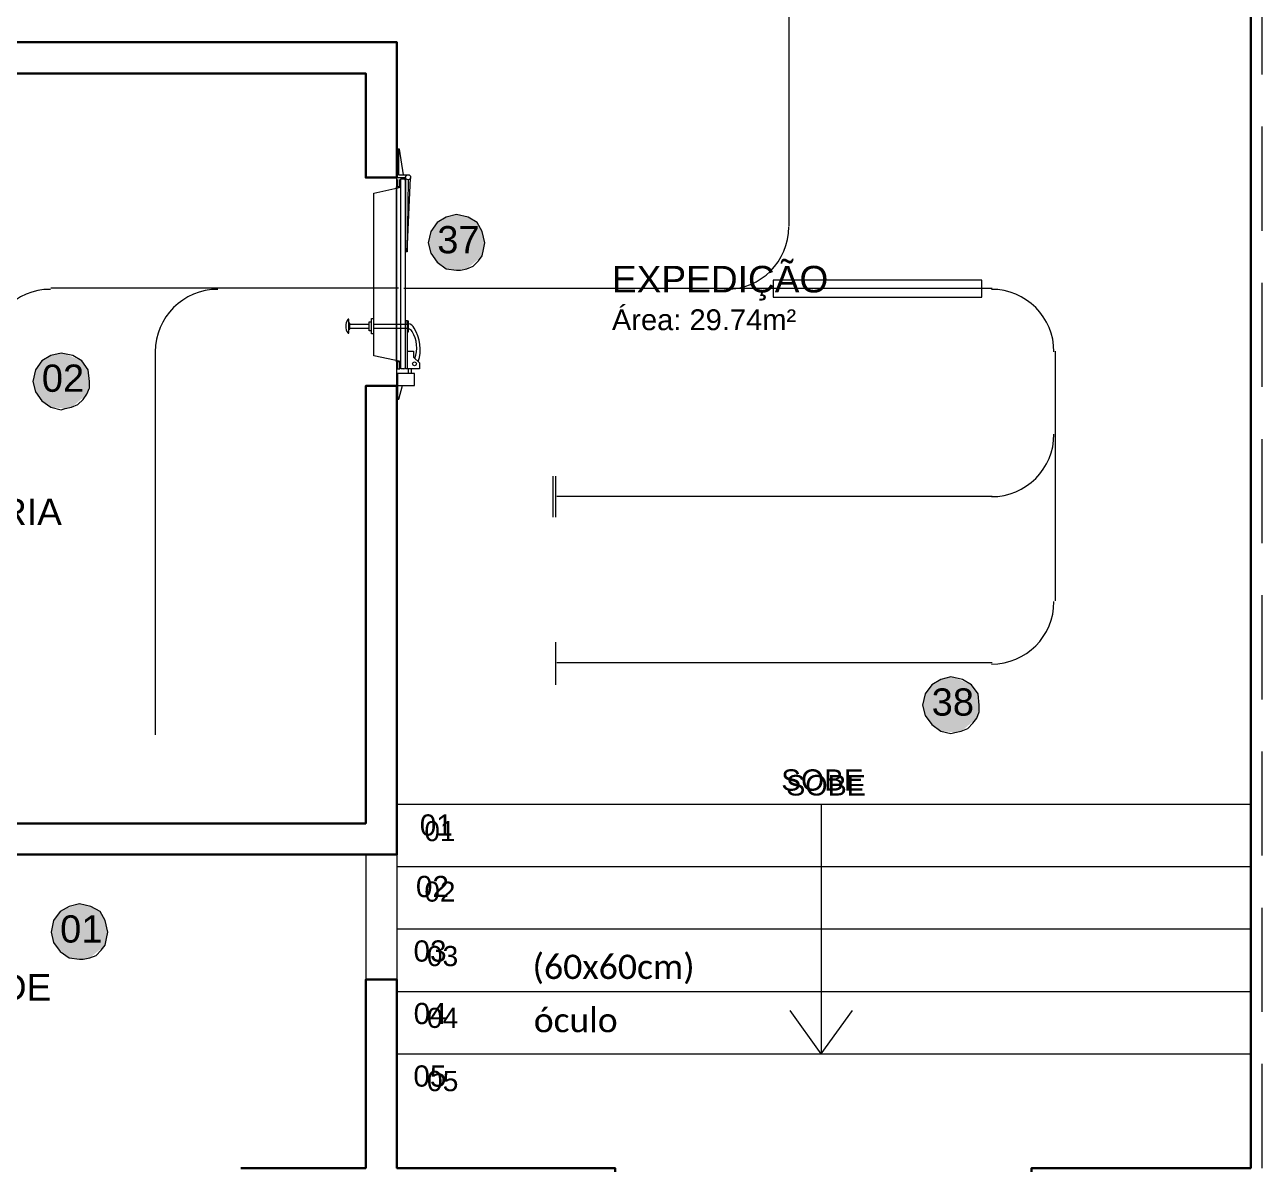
# Model space of a CAD drawing. Header units: metres. Extents: x 147 to 427, y -16 to 162.
# Drawn here: x 347.07 to 353.01, y 99.34 to 104.81 of the extents above; entities that cross this region are included whole.
import ezdxf

# ---------------------------------------------------------------- set-up
doc = ezdxf.new("R2010")
doc.units = ezdxf.units.M
doc.linetypes.add('IMPORT-Dashed _3_', pattern=[0.75, 0.5, -0.25])
doc.layers.add('1053_ARQ_BASE_MATADOURO_dwg', color=7, linetype='Continuous', lineweight=5, true_color=0x767676)
for name, color, linetype, lineweight in [('A-ESQ-PORTAS', 7, 'Continuous', 20), ('A-PAREDE', 7, 'Continuous', 30), ('A-PISO', 7, 'Continuous', 5), ('A-TEXTO1', 7, 'Continuous', 5), ('A-VISTA03', 7, 'Continuous', 9), ('A_PROJEÇÃO', 7, 'IMPORT-Dashed _3_', 5), ('PDF_EQUIPAMENTOS', 7, 'Continuous', 5), ('PDF_Text', 7, 'Continuous', 5)]:
    doc.layers.add(name, color=color, linetype=linetype, lineweight=lineweight)
doc.styles.add('Arial_1', font='arial.ttf', dxfattribs={"height": 0.1308})
doc.styles.add('Arial_17', font='arial.ttf', dxfattribs={"height": 0.09606})
doc.styles.add('Arial_18', font='arial.ttf', dxfattribs={"height": 0.096604})
doc.styles.add('Arial_19', font='arial.ttf', dxfattribs={"height": 0.097148})
doc.styles.add('Arial_2', font='arial.ttf', dxfattribs={"height": 0.1275})
doc.styles.add('Arial_20', font='arial.ttf', dxfattribs={"height": 0.098556})
doc.styles.add('Arial_3', font='arial.ttf', dxfattribs={"height": 0.1})
doc.styles.add('Arial_9', font='arial.ttf', dxfattribs={"height": 0.102})
doc.styles.add('Calibri_1', font='calibri.ttf', dxfattribs={"height": 0.115655})
doc.styles.add('Calibri_2', font='calibri.ttf', dxfattribs={"height": 0.11646})

# ---------------------------------------------------------------- blocks, each defined once
blk = doc.blocks.new('1053_ARQ_BASE_MATADOURO_dwg_porta frigorífica-4039617-TÉRREO 1_20 - Dependente 1')
at = {"layer": 'A-ESQ-PORTAS', "color": 253, "true_color": 0xaaaaaa}
for p, q in [((-0.2148, 0.0958), (-0.2148, 0.0192)), ((-0.1995, 0.0958), (-0.1995, 0.0192)), ((-0.2148, 0), (-0.2148, -0.1344)), ((-0.1995, 0), (-0.1995, -0.1344)), ((-0.4991, -0.0966), (-0.3962, -0.0966)), ((-0.3962, -0.0924), (0.3872, -0.0924)), ((-0.35, -0.09), (0.35, -0.09)), ((-0.3962, -0.138), (-0.3776, -0.138)), ((-0.3717, -0.126), (0.3765, -0.126)), ((-0.3962, -0.15), (-0.3776, -0.15))]:
    blk.add_line(p, q, dxfattribs=at)
at = {"layer": 'A-ESQ-PORTAS', "color": 253, "true_color": 0xaaaaaa, "flags": 128}
for points in [[(-0.2351, 0.1018), (-0.2351, 0.1006), (-0.1794, 0.1006), (-0.1794, 0.1019)], [(-0.2192, 0.1006), (-0.2192, 0.0958), (-0.1952, 0.0958), (-0.1952, 0.1006)], [(-0.3488, -0.108), (-0.3256, 0), (0.3256, 0), (0.349, -0.108)], [(-0.2378, 0), (-0.2378, 0.0096), (-0.1766, 0.0096), (-0.1766, 0)], [(-0.2252, 0.0096), (-0.2252, 0.0192), (-0.1892, 0.0192), (-0.1892, 0.0096)], [(-0.4442, -0.0966), (-0.4442, -0.1621), (-0.3962, -0.1621), (-0.3962, -0.09), (-0.4991, -0.09), (-0.4991, -0.0996), (-0.4442, -0.114)], [(0.3793, -0.094), (0.3516, -0.094), (0.3516, -0.1036), (0.3793, -0.1036)], [(0.3984, -0.1183), (0.5009, -0.102), (0.5009, -0.0924), (0.3872, -0.0924), (0.3872, -0.1268)], [(0.5009, -0.0984), (0.3984, -0.0984), (0.3984, -0.1387)], [(-0.3777, -0.12), (-0.3777, -0.108), (0.3825, -0.108), (0.3825, -0.12)], [(-0.3776, -0.1344), (-0.1856, -0.1344), (-0.1856, -0.126), (-0.1995, -0.126)], [(-0.3073, -0.1344), (-0.3073, -0.1584), (-0.3313, -0.1584), (-0.3536, -0.1824), (-0.3776, -0.1824), (-0.3776, -0.126), (-0.2148, -0.126)], [(-0.2294, -0.1344), (-0.2294, -0.138), (-0.1874, -0.138), (-0.1874, -0.1344)], [(0.0905, -0.1334), (0.0905, -0.1275), (0.3854, -0.1275)], [(0.3787, -0.137), (0.0905, -0.1334), (0.3869, -0.1467)]]:
    blk.add_lwpolyline(points, dxfattribs=at)
blk.add_lwpolyline([(-0.35, -0.1036), (-0.35, -0.094), (-0.3777, -0.094), (-0.3777, -0.1036)], close=True, dxfattribs=at)
at = {"layer": 'A-ESQ-PORTAS', "color": 253, "true_color": 0xaaaaaa}
for centre, radius in [((0.3886, -0.1369), 0.00995), ((-0.3576, -0.1624), 0.00759)]:
    blk.add_circle(centre, radius, dxfattribs=at)
for centre, radius, start, end in [((-0.2327, 0.1018), 0.0024, 126.7666, 180), ((-0.2072, 0.0676), 0.045, 53.492, 126.7666), ((-0.1818, 0.1019), 0.0024, 0, 53.492), ((-0.3717, -0.12), 0.006, 180, 270), ((-0.2372, -0.1348), 0.0203, 294.8844, 349.3502), ((-0.2271, -0.1342), 0.0299, 294.8844, 352.7905), ((0.3765, -0.12), 0.006, 270, 0), ((-0.2988, -0.0269), 0.1587, 251.5563, 302.0816), ((-0.2935, -0.0484), 0.1232, 249.6092, 301.735)]:
    blk.add_arc(centre, radius, start, end, dxfattribs=at)
blk = doc.blocks.new('1053_ARQ_BASE_MATADOURO_dwg_arq geral tgov-4039641-TÉRREO 1_20 - Dependente 1')
at = {"layer": 'A-PAREDE', "color": 253, "true_color": 0xaaaaaa, "flags": 128}
for points in [[(49.5046, 25.0382), (50.1046, 25.0382), (50.1046, 23.0382), (50.2546, 23.0382), (50.2546, 25.0382), (54.3546, 25.0382), (54.3546, 16.1332), (53.3021, 16.1332), (53.3021, 15.9832), (54.3546, 15.9832)], [(45.2046, 21.5382), (45.2046, 21.3882), (45.2046, 21.5382), (50.2546, 21.5382), (50.2546, 20.8882), (50.1046, 20.8882), (50.1046, 21.3882), (47.3046, 21.3882), (47.3046, 17.7882)], [(47.3046, 17.7882), (50.1046, 17.7882), (50.1046, 19.8882), (50.2546, 19.8882), (50.2546, 17.6382), (47.3046, 17.6382)], [(49.5046, 15.9832), (51.3021, 15.9832), (51.3021, 16.1332), (50.2546, 16.1332), (50.2546, 17.0382), (50.1046, 17.0382), (50.1046, 16.1332), (49.5046, 16.1332)]]:
    blk.add_lwpolyline(points, dxfattribs=at)
at = {"layer": 'A-PISO', "color": 253, "true_color": 0xaaaaaa}
for p, q in [((50.2546, 17.8811), (54.3546, 17.8811)), ((50.2546, 17.5811), (54.3546, 17.5811)), ((50.2546, 17.2811), (54.3546, 17.2811)), ((50.2546, 16.9811), (54.3546, 16.9811)), ((50.2546, 16.6811), (54.3546, 16.6811))]:
    blk.add_line(p, q, dxfattribs=at)
at = {"layer": 'A-TEXTO1', "color": 253, "true_color": 0xaaaaaa}
blk.add_line((52.2921, 16.6812), (52.4423, 16.8892), dxfattribs=at)
at = {"layer": 'A-TEXTO1', "color": 253, "true_color": 0xaaaaaa, "flags": 128}
blk.add_lwpolyline([(52.2921, 17.8812), (52.2921, 16.6812), (52.142, 16.8892)], dxfattribs=at)
at = {"layer": 'A-VISTA03', "color": 253, "true_color": 0xaaaaaa}
for p, q in [((50.1046, 17.6382), (50.1046, 17.0382)), ((50.2546, 17.6382), (50.2546, 17.0382))]:
    blk.add_line(p, q, dxfattribs=at)
at = {"layer": 'A_PROJEÇÃO', "color": 253, "true_color": 0xaaaaaa, "flags": 128}
blk.add_lwpolyline([(54.4096, 16.1332), (54.4096, 21.3082), (54.4096, 25.0382)], dxfattribs=at)
at = {"xscale": 1.2, "yscale": 1.2, "zscale": 1.2, "rotation": 89.99999999999962}
blk.add_blockref('1053_ARQ_BASE_MATADOURO_dwg_porta frigorífica-4039617-TÉRREO 1_20 - Dependente 1', (50.1437, 20.4236), dxfattribs=at)
at = {"layer": 'A-TEXTO1', "attachment_point": 1, "line_spacing_factor": 0.941778}
for s, insert, char_height, width, style in [('EXPEDIÇÃO', (51.2867, 20.4645), 0.1275, 1.240949, 'Arial_2'), ('Área: 29.74m²', (51.2867, 20.2559), 0.1, 1.057761, 'Arial_3'), ('CÂMARA FRIA', (47.4288, 19.3476), 0.1275, 1.451676, 'Arial_2'), ('SOBE', (52.0999, 18.0474), 0.102, 0.473278, 'Arial_9'), ('01', (50.3643, 17.8312), 0.102, 0.189811, 'Arial_9'), ('02', (50.3457, 17.5361), 0.102, 0.189811, 'Arial_9'), ('03', (50.3343, 17.2264), 0.102, 0.189811, 'Arial_9'), ('CÂMARA DE', (47.5363, 17.065), 0.1275, 1.262802, 'Arial_2'), ('04', (50.3347, 16.9263), 0.102, 0.189811, 'Arial_9'), ('05', (50.3335, 16.6263), 0.102, 0.189811, 'Arial_9')]:
    blk.add_mtext(s, dxfattribs=dict(at, insert=insert, char_height=char_height, width=width, style=style))
blk = doc.blocks.new('1053_ARQ_BASE_MATADOURO_dwg_ARQ GALPAO TGOV-4039645-TÉRREO 1_20 - Dependente 1')
at = {"layer": 'PDF_Text', "true_color": 0xe2e2e2}
h = blk.add_hatch(color=254, dxfattribs=at)
h.paths.add_polyline_path([(10.8687, 8.3693), (10.9058, 8.3796), (10.9738, 8.4373), (10.9861, 8.4991), (10.9799, 8.5548), (10.949, 8.5981), (10.8687, 8.631), (10.8501, 8.6352), (10.8007, 8.6228), (10.7574, 8.5981), (10.7265, 8.5548), (10.7141, 8.4991), (10.7265, 8.4497), (10.7574, 8.4064), (10.8007, 8.3755)])
h.paths.add_polyline_path([(-8.3586, 10.5022), (-8.3277, 10.5084), (-8.2535, 10.5702), (-8.2411, 10.6321), (-8.2473, 10.6877), (-8.2782, 10.7248), (-8.3215, 10.7557), (-8.3772, 10.7681), (-8.4266, 10.7557), (-8.4699, 10.7248), (-8.5008, 10.6877), (-8.5132, 10.6321), (-8.5008, 10.5826), (-8.4699, 10.5393), (-8.4266, 10.5084)])
h.paths.add_polyline_path([(8.4761, 10.5888), (8.5255, 10.595), (8.5997, 10.6568), (8.6121, 10.7186), (8.5997, 10.7743), (8.575, 10.8175), (8.5317, 10.8423), (8.4761, 10.8546), (8.4266, 10.8423), (8.3833, 10.8175), (8.3524, 10.7743), (8.3401, 10.7186), (8.3524, 10.6692), (8.3833, 10.6259), (8.4266, 10.595)])
h.paths.add_polyline_path([(0.4328, 11.7944), (0.5131, 11.8191), (0.5379, 11.8488), (0.5688, 11.9242), (0.5379, 12.0123), (0.5317, 12.0231), (0.4884, 12.0478), (0.4328, 12.0602), (0.3771, 12.0478), (0.34, 12.0231), (0.3091, 11.9798), (0.2968, 11.9242), (0.3091, 11.8747), (0.34, 11.8315), (0.3771, 11.8005)])
h.paths.add_polyline_path([(-9.9149, 11.9242), (-9.824, 11.9613), (-9.7851, 12.0231), (-9.7851, 12.0818), (-9.7975, 12.1205), (-9.816, 12.1529), (-9.8593, 12.1777), (-9.9149, 12.19), (-9.9644, 12.1777), (-10.0077, 12.1529), (-10.0386, 12.1097), (-10.051, 12.054), (-10.0298, 11.9922), (-10.0077, 11.9613), (-9.9644, 11.9304)])
h.paths.add_polyline_path([(-6.6584, 12.0417), (-6.5781, 12.0664), (-6.5348, 12.1158), (-6.5224, 12.1777), (-6.5286, 12.2271), (-6.5595, 12.2704), (-6.6028, 12.3013), (-6.6584, 12.3137), (-6.7079, 12.3013), (-6.7512, 12.2704), (-6.7821, 12.2271), (-6.7945, 12.1777), (-6.7821, 12.122), (-6.7295, 12.0664), (-6.7079, 12.054)])
h.paths.add_polyline_path([(1.1437, 12.1035), (1.2241, 12.1282), (1.2674, 12.1715), (1.2798, 12.2395), (1.2736, 12.289), (1.2427, 12.3322), (1.1994, 12.3631), (1.1437, 12.3755), (1.0943, 12.3631), (1.051, 12.3322), (1.0201, 12.289), (1.0077, 12.2395), (1.0201, 12.1839), (1.0726, 12.1282), (1.0943, 12.1158)])
h.paths.add_polyline_path([(-2.5982, 12.2704), (-2.5611, 12.2807), (-2.4931, 12.3384), (-2.4807, 12.4002), (-2.4869, 12.4559), (-2.5178, 12.4992), (-2.5982, 12.5321), (-2.6167, 12.5363), (-2.6662, 12.5239), (-2.7095, 12.4992), (-2.7404, 12.4559), (-2.7527, 12.4002), (-2.7404, 12.3508), (-2.7095, 12.3075), (-2.6662, 12.2766)])
h.paths.add_polyline_path([(-4.7975, 12.3508), (-4.7604, 12.3611), (-4.6924, 12.4188), (-4.6801, 12.4806), (-4.6863, 12.5363), (-4.7172, 12.5795), (-4.7975, 12.6125), (-4.8161, 12.6166), (-4.8655, 12.6043), (-4.9233, 12.5593), (-4.9397, 12.5363), (-4.9397, 12.4312), (-4.9088, 12.3879), (-4.8655, 12.357)])
h.paths.add_polyline_path([(-5.5703, 12.3631), (-5.5332, 12.3734), (-5.4652, 12.4312), (-5.4529, 12.493), (-5.4591, 12.5486), (-5.49, 12.5919), (-5.5703, 12.6249), (-5.5889, 12.629), (-5.6383, 12.6166), (-5.6816, 12.5919), (-5.7125, 12.5486), (-5.7125, 12.4435), (-5.6816, 12.4002), (-5.6383, 12.3693)])
h.paths.add_polyline_path([(1.7373, 12.3755), (1.7743, 12.3858), (1.8424, 12.4435), (1.8547, 12.5053), (1.8485, 12.561), (1.8176, 12.6043), (1.7373, 12.6372), (1.7187, 12.6414), (1.6692, 12.629), (1.626, 12.6043), (1.5951, 12.561), (1.5951, 12.4559), (1.626, 12.4126), (1.6692, 12.3817)])
h.paths.add_polyline_path([(6.6584, 12.6228), (6.7388, 12.6475), (6.7821, 12.697), (6.7883, 12.7835), (6.7821, 12.8083), (6.7574, 12.8516), (6.7141, 12.8825), (6.6584, 12.8948), (6.609, 12.8825), (6.5657, 12.8516), (6.5348, 12.8083), (6.5224, 12.7588), (6.5348, 12.7032), (6.5873, 12.6475), (6.609, 12.6352)])
h.paths.add_polyline_path([(8.2473, 12.6537), (8.3462, 12.697), (8.3833, 12.7835), (8.371, 12.8392), (8.3401, 12.8825), (8.2968, 12.9134), (8.2473, 12.9196), (8.1917, 12.9134), (8.1484, 12.8825), (8.1175, 12.8392), (8.1175, 12.7341), (8.1484, 12.6908), (8.1917, 12.6599)])
h.paths.add_polyline_path([(-6.3617, 12.8268), (-6.2566, 12.8701), (-6.238, 12.8948), (-6.2257, 12.9567), (-6.238, 13.0123), (-6.2628, 13.0556), (-6.306, 13.0865), (-6.4111, 13.0865), (-6.4544, 13.0556), (-6.4853, 13.0123), (-6.4957, 12.9485), (-6.4853, 12.9072), (-6.4328, 12.8516), (-6.4111, 12.8392)])
h.paths.add_polyline_path([(9.5642, 12.8454), (9.6013, 12.8557), (9.6693, 12.9134), (9.6816, 12.9752), (9.6755, 13.0308), (9.6445, 13.0741), (9.5642, 13.1071), (9.5456, 13.1112), (9.4962, 13.0989), (9.4529, 13.0741), (9.422, 13.0308), (9.4096, 12.9752), (9.422, 12.9257), (9.4529, 12.8825), (9.4962, 12.8516)])
h.paths.add_polyline_path([(-1.9042, 12.8639), (-1.8238, 12.8886), (-1.7743, 12.9628), (-1.7743, 13.0247), (-1.7805, 13.0494), (-1.8053, 13.0927), (-1.8547, 13.125), (-1.9042, 13.1359), (-1.9536, 13.1236), (-1.9969, 13.0927), (-2.0278, 13.0494), (-2.0402, 12.9999), (-2.0278, 12.9443), (-1.9969, 12.901), (-1.9536, 12.8763)])
h.paths.add_polyline_path([(2.7326, 12.9134), (2.7697, 12.9196), (2.7697, 12.9319)])
h.paths.add_polyline_path([(2.7203, 12.9134), (2.8192, 12.9567), (2.8563, 13.0432), (2.8439, 13.0989), (2.813, 13.1421), (2.7403, 13.1742), (2.7203, 13.1792), (2.6646, 13.1669), (2.6213, 13.1421), (2.5904, 13.0989), (2.5904, 12.9938), (2.6242, 12.9485), (2.6646, 12.9196)])
h.paths.add_polyline_path([(-0.0185, 12.9752), (0.0556, 12.9999), (0.1051, 13.0587), (0.1175, 13.1112), (0.1051, 13.1607), (0.0556, 13.2172), (0.0309, 13.2349), (-0.0185, 13.241), (-0.0742, 13.2349), (-0.1175, 13.204), (-0.1422, 13.1607), (-0.1546, 13.1112), (-0.1422, 13.0556), (-0.1175, 13.0123), (-0.0742, 12.9876)])
h.paths.add_polyline_path([(-4.3277, 13.0679), (-4.2349, 13.105), (-4.2226, 13.1223), (-4.1917, 13.1978), (-4.2226, 13.2859), (-4.2288, 13.2967), (-4.272, 13.3276), (-4.371, 13.329), (-4.3833, 13.3276), (-4.4204, 13.2967), (-4.4513, 13.2534), (-4.4637, 13.1978), (-4.4513, 13.1483), (-4.4204, 13.105), (-4.371, 13.0727)])
h.paths.add_polyline_path([(7.6044, 13.0803), (7.6538, 13.0927), (7.7033, 13.1298), (7.7404, 13.2163), (7.728, 13.2658), (7.6971, 13.3091), (7.6538, 13.34), (7.6044, 13.3523), (7.5487, 13.34), (7.5054, 13.3091), (7.4807, 13.2658), (7.4683, 13.2163), (7.4807, 13.1607), (7.5054, 13.1236), (7.5487, 13.0927)])
h.paths.add_polyline_path([(-10.7883, 13.1823), (-10.7512, 13.1885), (-10.7017, 13.2256), (-10.6646, 13.3121), (-10.677, 13.3678), (-10.7079, 13.4111), (-10.7883, 13.4451), (-10.8007, 13.4482), (-10.8563, 13.4358), (-10.8996, 13.4111), (-10.9305, 13.3678), (-10.9305, 13.2627), (-10.8996, 13.2194), (-10.8563, 13.1885)])
h.paths.add_polyline_path([(4.0989, 13.2101), (4.1298, 13.2163), (4.204, 13.2781), (4.2164, 13.34), (4.204, 13.3956), (4.1793, 13.4389), (4.136, 13.4636), (4.0804, 13.476), (4.0176, 13.456), (3.9876, 13.4389), (3.9567, 13.3956), (3.9444, 13.34), (3.9567, 13.2905), (3.9876, 13.2472), (4.0309, 13.2163), (4.0804, 13.2101)])
h.paths.add_polyline_path([(-7.2087, 13.241), (-7.1283, 13.2658), (-7.0788, 13.3461), (-7.0788, 13.4018), (-7.0912, 13.4373), (-7.1098, 13.4698), (-7.153, 13.5007), (-7.2087, 13.5131), (-7.2643, 13.5007), (-7.3014, 13.4698), (-7.3323, 13.4265), (-7.3447, 13.3771), (-7.3235, 13.3152), (-7.3014, 13.2843), (-7.2643, 13.2534)])
h.paths.add_polyline_path([(-9.8177, 13.2874), (-9.7682, 13.2998), (-9.7187, 13.3307), (-9.6878, 13.3863), (-9.6878, 13.4482), (-9.7002, 13.4837), (-9.7187, 13.5162), (-9.7682, 13.5484), (-9.8177, 13.5594), (-9.8733, 13.5471), (-9.9166, 13.5162), (-9.9413, 13.4729), (-9.9537, 13.4234), (-9.9378, 13.3616), (-9.9166, 13.3245), (-9.8733, 13.2998)])
h.paths.add_polyline_path([(5.4034, 13.5502), (5.4944, 13.5873), (5.5332, 13.6491), (5.5332, 13.7078), (5.5085, 13.7681), (5.5023, 13.7789), (5.4591, 13.8098), (5.354, 13.8098), (5.2948, 13.7567), (5.2798, 13.7356), (5.2674, 13.68), (5.2948, 13.6094), (5.323, 13.5784), (5.354, 13.5563)])
h.paths.add_polyline_path([(-0.6553, 13.6182), (-0.575, 13.6429), (-0.5564, 13.6614), (-0.5193, 13.748), (-0.5317, 13.8036), (-0.5564, 13.8469), (-0.5997, 13.8778), (-0.6553, 13.884), (-0.711, 13.8778), (-0.7543, 13.8469), (-0.779, 13.8036), (-0.7913, 13.748), (-0.779, 13.6985), (-0.7543, 13.6553), (-0.711, 13.6305)])
h.paths.add_polyline_path([(-0.0185, 13.6491), (0.0309, 13.6553), (0.0804, 13.6924), (0.1175, 13.7789), (0.1051, 13.8346), (0.0556, 13.8884), (0.0154, 13.9064), (-0.0185, 13.9149), (-0.0742, 13.9026), (-0.1175, 13.8778), (-0.1422, 13.8346), (-0.1546, 13.7789), (-0.121, 13.6924), (-0.1175, 13.6862), (-0.0742, 13.6553)])
h.paths.add_polyline_path([(-3.085, 13.6553), (-2.9799, 13.6985), (-2.9614, 13.7233), (-2.949, 13.7851), (-2.9552, 13.8407), (-2.9861, 13.884), (-3.0294, 13.9149), (-3.1345, 13.9149), (-3.1778, 13.884), (-3.2087, 13.8407), (-3.221, 13.7851), (-3.2087, 13.7356), (-3.1778, 13.6924), (-3.1345, 13.6676)])
h.paths.add_polyline_path([(-11.8022, 13.7449), (-11.728, 13.7696), (-11.6724, 13.85), (-11.6724, 13.9057), (-11.6847, 13.939), (-11.7095, 13.9737), (-11.7527, 14.0046), (-11.8022, 14.0169), (-11.8578, 14.0046), (-11.9011, 13.9737), (-11.9258, 13.9304), (-11.9382, 13.8809), (-11.9258, 13.8253), (-11.9011, 13.7882), (-11.8578, 13.7573)])
h.paths.add_polyline_path([(-7.8702, 13.748), (-7.796, 13.7727), (-7.7404, 13.8531), (-7.7404, 13.9087), (-7.7527, 13.9421), (-7.7775, 13.9768), (-7.8207, 14.0077), (-7.8702, 14.02), (-7.9258, 14.0077), (-7.9691, 13.9768), (-7.9938, 13.9335), (-8.0062, 13.884), (-7.9938, 13.8284), (-7.9691, 13.7913), (-7.9258, 13.7604)])
h.paths.add_polyline_path([(1.7682, 13.8964), (1.8238, 13.9067), (1.8918, 13.9644), (1.9042, 14.0262), (1.898, 14.0819), (1.8671, 14.1251), (1.8238, 14.1499), (1.7682, 14.1622), (1.7187, 14.1499), (1.6754, 14.1251), (1.6445, 14.0819), (1.6322, 14.0262), (1.6445, 13.9768), (1.6754, 13.9335), (1.7187, 13.9026)])
h.paths.add_polyline_path([(2.813, 13.9087), (2.8501, 13.9149), (2.8934, 13.9489)])
h.paths.add_polyline_path([(2.8006, 13.9087), (2.8995, 13.952), (2.9305, 14.0077), (2.9305, 14.0695), (2.9243, 14.0942), (2.8934, 14.1375), (2.8501, 14.1684), (2.8006, 14.1746), (2.7403, 14.1651), (2.7017, 14.1375), (2.6708, 14.0942), (2.6646, 14.0448), (2.6708, 13.9891), (2.7017, 13.9458), (2.745, 13.9211)])
h.paths.add_polyline_path([(4, 14.0077), (4.0557, 14.018), (4.1237, 14.0757), (4.136, 14.1375), (4.1298, 14.1931), (4.0989, 14.2364), (4.0176, 14.2696), (4, 14.2735), (3.9258, 14.247), (3.9073, 14.2364), (3.8764, 14.1931), (3.864, 14.1375), (3.8764, 14.088), (3.9258, 14.0315), (3.9506, 14.0138)])
h.paths.add_polyline_path([(3.3694, 14.1313), (3.4436, 14.156), (3.4931, 14.2148), (3.5054, 14.2673), (3.4931, 14.3168), (3.4436, 14.3733), (3.4189, 14.391), (3.3694, 14.3972), (3.3138, 14.391), (3.2705, 14.3601), (3.2458, 14.3168), (3.2334, 14.2673), (3.2458, 14.2117), (3.2705, 14.1684), (3.3138, 14.1437)])
h.paths.add_polyline_path([(4.5812, 14.2055), (4.6801, 14.2488), (4.7172, 14.3353), (4.7048, 14.391), (4.6739, 14.4342), (4.6306, 14.4652), (4.5812, 14.4713), (4.5255, 14.4652), (4.4822, 14.4342), (4.4513, 14.391), (4.4513, 14.2859), (4.4822, 14.2426), (4.5255, 14.2179)])
h.paths.add_polyline_path([(6.8996, 14.391), (6.949, 14.4013), (7.017, 14.459), (7.0294, 14.5208), (7.0232, 14.5764), (6.9923, 14.6197), (6.949, 14.6445), (6.8996, 14.6568), (6.8439, 14.6445), (6.8006, 14.6197), (6.7697, 14.5764), (6.7697, 14.4713), (6.8006, 14.4281), (6.8439, 14.3972)])
h.paths.add_polyline_path([(-4.2226, 14.4219), (-4.1855, 14.4281), (-4.136, 14.4652), (-4.0989, 14.5517), (-4.1113, 14.6074), (-4.1422, 14.6506), (-4.2226, 14.6846), (-4.2349, 14.6877), (-4.2906, 14.6754), (-4.3339, 14.6506), (-4.3648, 14.6074), (-4.3648, 14.5023), (-4.3339, 14.459), (-4.2906, 14.4281)])
h.paths.add_polyline_path([(-3.2396, 14.6135), (-3.2087, 14.6197), (-3.153, 14.6568), (-3.1221, 14.7434), (-3.1407, 14.8098), (-3.1592, 14.8423), (-3.2025, 14.867), (-3.2581, 14.8794), (-3.3121, 14.8644), (-3.3509, 14.8423), (-3.3818, 14.799), (-3.3941, 14.7434), (-3.3729, 14.6815), (-3.3509, 14.6506), (-3.3076, 14.6197), (-3.2581, 14.6135)])
h.paths.add_polyline_path([(-8.983, 14.6506), (-8.9027, 14.6754), (-8.8594, 14.7248), (-8.847, 14.7866), (-8.8756, 14.8644), (-8.8841, 14.8794), (-8.9274, 14.9103), (-8.983, 14.9227), (-9.0325, 14.9103), (-9.0864, 14.8644), (-9.1067, 14.8361), (-9.119, 14.7866), (-9.1067, 14.731), (-9.0498, 14.6754), (-9.0325, 14.663)])
h.paths.add_polyline_path([(5.3725, 14.6754), (5.4776, 14.7186), (5.4962, 14.7434), (5.5085, 14.8114), (5.4998, 14.8644), (5.4714, 14.9041), (5.4281, 14.935), (5.323, 14.935), (5.2798, 14.9041), (5.2489, 14.8608), (5.2365, 14.8114), (5.2489, 14.7557), (5.2948, 14.7038), (5.323, 14.6877)])
h.paths.add_polyline_path([(3.9258, 14.7063), (4.0247, 14.7496), (4.0433, 14.7743), (4.0525, 14.8644), (4.0495, 14.8917), (4, 14.9483), (3.9753, 14.9659), (3.9258, 14.9721), (3.8702, 14.9659), (3.8269, 14.935), (3.796, 14.8917), (3.796, 14.7866), (3.8442, 14.731), (3.8702, 14.7125)])
h.paths.add_polyline_path([(-0.8964, 14.7496), (-0.8161, 14.7743), (-0.7975, 14.7928), (-0.764, 14.8644), (-0.7666, 14.9103), (-0.7728, 14.935), (-0.7975, 14.9783), (-0.8408, 15.0092), (-0.8964, 15.0154), (-0.9521, 15.0092), (-0.9954, 14.9783), (-1.0201, 14.935), (-1.0278, 14.8644), (-1.0201, 14.8299), (-0.9954, 14.7866), (-0.9521, 14.7619)])
h.paths.add_polyline_path([(0.7357, 14.799), (0.8346, 14.8423), (0.8532, 14.867), (0.8655, 14.9288), (0.8594, 14.9845), (0.8099, 15.041), (0.7852, 15.0587), (0.7357, 15.0649), (0.6801, 15.0587), (0.6368, 15.0278), (0.6059, 14.9845), (0.6059, 14.8794), (0.6541, 14.8237), (0.6801, 14.8052)])
h.paths.add_polyline_path([(-6.2628, 14.8361), (-6.1894, 14.8644), (-6.1391, 14.9103), (-6.1268, 14.9721), (-6.1329, 15.0216), (-6.1639, 15.0649), (-6.2133, 15.0971), (-6.2628, 15.1081), (-6.3122, 15.0958), (-6.3555, 15.0649), (-6.3864, 15.0216), (-6.3988, 14.9721), (-6.3864, 14.9227), (-6.3346, 14.8644), (-6.3122, 14.8485)])
h.paths.add_polyline_path([(-11.8949, 15.0772), (-11.796, 15.1205), (-11.7775, 15.1452), (-11.7651, 15.207), (-11.7713, 15.2627), (-11.8022, 15.306), (-11.8455, 15.3369), (-11.8949, 15.3431), (-11.9506, 15.3369), (-11.9939, 15.306), (-12.0248, 15.2627), (-12.0248, 15.1576), (-11.9722, 15.1019), (-11.9506, 15.0896)])
h = blk.add_hatch(color=254, dxfattribs=at)
h.paths.add_polyline_path([(6.6836, 7.2798), (6.7146, 7.286), (6.7887, 7.3478), (6.8011, 7.4097), (6.7887, 7.4653), (6.764, 7.5086), (6.7133, 7.535), (6.6651, 7.5457), (6.5959, 7.522), (6.5721, 7.5082), (6.5414, 7.4653), (6.5291, 7.4097), (6.5414, 7.3602), (6.5959, 7.3001), (6.6156, 7.286), (6.6651, 7.2798)])
h.paths.add_polyline_path([(6.5959, 9.9241), (6.633, 9.9344), (6.701, 9.9921), (6.7133, 10.0539), (6.7071, 10.1096), (6.6762, 10.1528), (6.5959, 10.1858), (6.5721, 10.1886), (6.5279, 10.1776), (6.4846, 10.1528), (6.4537, 10.1096), (6.4413, 10.0539), (6.4537, 10.0045), (6.4846, 9.9612), (6.5279, 9.9303), (6.5721, 9.9262)])
at = {"layer": 'PDF_EQUIPAMENTOS', "color": 253, "true_color": 0xaaaaaa}
for p, q in [((10.0711, 11.8809), (10.0711, 10.799)), ((8.1979, 10.5022), (6.5286, 10.5022)), ((7.0294, 10.1993), (7.0294, 8.357)), ((11.3509, 10.1993), (11.3509, 8.9999)), ((8.9398, 9.4018), (8.9398, 9.5996)), ((8.9521, 9.4018), (8.9521, 9.5996)), ((11.0479, 9.5007), (8.9583, 9.5007)), ((8.9521, 8.5981), (8.9521, 8.8021)), ((11.0479, 8.7032), (8.9583, 8.7032))]:
    blk.add_line(p, q, dxfattribs=at)
at = {"layer": 'PDF_EQUIPAMENTOS', "color": 253, "true_color": 0xaaaaaa, "flags": 128}
blk.add_lwpolyline([(9.9969, 10.459), (10.9985, 10.459), (10.9985, 10.5393), (9.9969, 10.5393)], close=True, dxfattribs=at)
blk.add_lwpolyline([(8.2226, 10.5022), (9.7744, 10.5022), (11.0479, 10.5022)], dxfattribs=at)
at = {"layer": 'PDF_EQUIPAMENTOS', "color": 253, "true_color": 0xaaaaaa}
for centre, start, end in [((9.7713, 10.7959), 270, 360), ((6.5255, 10.1962), 90, 180), ((7.3292, 10.1962), 90, 180), ((11.0449, 10.1962), 0, 90), ((11.0449, 9.8005), 270, 360), ((11.0449, 8.9968), 270, 360)]:
    blk.add_arc(centre, 0.2998, start, end, dxfattribs=at)
at = {"layer": 'PDF_Text', "color": 253, "true_color": 0xaaaaaa, "flags": 128}
for points in [[(8.6121, 10.7186), (8.5997, 10.7743), (8.575, 10.8175), (8.5317, 10.8423), (8.4761, 10.8546), (8.4266, 10.8423), (8.3833, 10.8175), (8.3524, 10.7743), (8.3401, 10.7186), (8.3524, 10.6692), (8.3833, 10.6259), (8.4266, 10.595), (8.4761, 10.5888), (8.4946, 10.5888), (8.5255, 10.595), (8.5564, 10.6073), (8.5812, 10.6321), (8.5997, 10.6568), (8.6059, 10.6877)], [(6.7133, 10.0539), (6.7071, 10.1096), (6.6762, 10.1528), (6.633, 10.1776), (6.5773, 10.1899), (6.5279, 10.1776), (6.4846, 10.1528), (6.4537, 10.1096), (6.4413, 10.0539), (6.4537, 10.0045), (6.4846, 9.9612), (6.5279, 9.9303), (6.5773, 9.9179), (6.5959, 9.9241), (6.6268, 9.9303), (6.6577, 9.9426), (6.6824, 9.9674), (6.701, 9.9921), (6.7133, 10.023)], [(10.9861, 8.4991), (10.9799, 8.5548), (10.949, 8.5981), (10.9058, 8.6228), (10.8501, 8.6352), (10.8007, 8.6228), (10.7574, 8.5981), (10.7265, 8.5548), (10.7141, 8.4991), (10.7265, 8.4497), (10.7574, 8.4064), (10.8007, 8.3755), (10.8501, 8.3631), (10.8687, 8.3693), (10.8996, 8.3755), (10.9305, 8.3879), (10.9552, 8.4126), (10.9738, 8.4373), (10.9861, 8.4682)], [(6.8011, 7.4097), (6.7887, 7.4653), (6.764, 7.5086), (6.7207, 7.5333), (6.6651, 7.5457), (6.6156, 7.5333), (6.5724, 7.5086), (6.5414, 7.4653), (6.5291, 7.4097), (6.5414, 7.3602), (6.5724, 7.3169), (6.6156, 7.286), (6.6651, 7.2798), (6.6836, 7.2798), (6.7146, 7.286), (6.7455, 7.2984), (6.7702, 7.3231), (6.7887, 7.3478), (6.7949, 7.3788)]]:
    blk.add_lwpolyline(points, close=True, dxfattribs=at)
at = {"layer": 'PDF_Text', "attachment_point": 1}
for s, insert, char_height, width, line_spacing_factor, style in [('37', (8.3833, 10.7997), 0.1308, 0.243392, 0.941778, 'Arial_1'), ('02', (6.4846, 10.1349), 0.1308, 0.243392, 0.941778, 'Arial_1'), ('38', (10.7574, 8.5802), 0.1308, 0.243392, 0.941778, 'Arial_1'), ('SOBE', (10.0588, 8.1644), 0.09856, 0.45729, 0.941778, 'Arial_20'), ('01', (8.3215, 7.9431), 0.09606, 0.178752, 0.941778, 'Arial_17'), ('02', (8.3215, 7.6526), 0.09606, 0.178752, 0.941778, 'Arial_17'), ('01', (6.5724, 7.4907), 0.1308, 0.243392, 0.941778, 'Arial_1'), ('03', (8.3339, 7.3436), 0.0966, 0.17977, 0.941778, 'Arial_18'), ('(60x60cm)', (8.8408, 7.3017), 0.11646, 0.947718, 1.158048, 'Calibri_2'), ('04', (8.3339, 7.0468), 0.0966, 0.17977, 0.941778, 'Arial_18'), ('óculo', (8.847, 7.0452), 0.11566, 0.490163, 1.158048, 'Calibri_1'), ('05', (8.3339, 6.7438), 0.09715, 0.180787, 0.941778, 'Arial_19')]:
    blk.add_mtext(s, dxfattribs=dict(at, insert=insert, char_height=char_height, width=width, line_spacing_factor=line_spacing_factor, style=style))
blk = doc.blocks.new('1053_ARQ_BASE_MATADOURO_dwg-3625622-TÉRREO 1_20 - Dependente 1')
for name, p in [('1053_ARQ_BASE_MATADOURO_dwg_arq geral tgov-4039641-TÉRREO 1_20 - Dependente 1', (130.2098, 83.186)), ('1053_ARQ_BASE_MATADOURO_dwg_ARQ GALPAO TGOV-4039645-TÉRREO 1_20 - Dependente 1', (172.2746, 93.0419))]:
    blk.add_blockref(name, p)

msp = doc.modelspace()

# ---------------------------------------------------------------- block references
at = {"layer": '1053_ARQ_BASE_MATADOURO_dwg', "color": 253, "true_color": 0xaaaaaa}
msp.add_blockref('1053_ARQ_BASE_MATADOURO_dwg-3625622-TÉRREO 1_20 - Dependente 1', (168.392, 0), dxfattribs=at)

doc.saveas('drawing.dxf')
